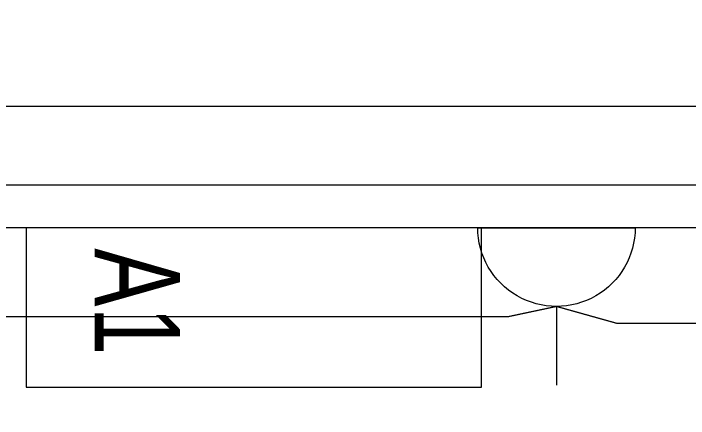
# Model space of a CAD drawing. Header units: metres. Extents: x 75097 to 220695, y -1557923 to -1361206.
# Drawn here: x 203780 to 205363, y -1460880 to -1459931 of the extents above; entities that cross this region are included whole.
import ezdxf
from ezdxf import colors
from ezdxf.entities.mleader import LeaderData, LeaderLine
from ezdxf.math import Vec2, Vec3

# ---------------------------------------------------------------- set-up
doc = ezdxf.new("R2010")
doc.units = ezdxf.units.M
doc.layers.get('0').update_dxf_attribs({"lineweight": 0})
doc.layers.add('A-100 - Copy$0$Medical Equipment and Furniture', color=8, linetype='Continuous', lineweight=0)
doc.layers.add('A-100 - Copy$0$Walls', color=8, linetype='Continuous', lineweight=0)
doc.layers.add('E-POWR', color=7, linetype='Continuous', lineweight=9, true_color=0x4e7e3e)
doc.styles.add('A-100 - Copy$0$X3G_ENTITY_2587EA', font='swisscl.ttf', dxfattribs={"height": 200})
doc.styles.get("Standard").update_dxf_attribs({"font": 'GOTHIC.TTF'})

# ---------------------------------------------------------------- blocks, each defined once
blk = doc.blocks.new('A-100 - Copy')
at = {"layer": 'A-100 - Copy$0$Medical Equipment and Furniture'}
blk.add_lwpolyline([(203809.8, -1460433.2), (203809.8, -1460806.9), (204877.8, -1460806.9), (204877.8, -1460433.2)], close=True, dxfattribs=at)
at = {"layer": 'A-100 - Copy$0$Walls', "elevation": 0}
for points in [[(206118.3, -1460332.7), (202578.3, -1460332.7), (202578.3, -1462272.7)], [(206118.3, -1460432.7), (202678.3, -1460432.7), (202678.3, -1462272.7)]]:
    blk.add_lwpolyline(points, dxfattribs=at)
at = {"layer": 'A-100 - Copy$0$Medical Equipment and Furniture', "insert": (204170.5, -1460606.2), "char_height": 200, "attachment_point": 2, "rotation": 270, "style": 'A-100 - Copy$0$X3G_ENTITY_2587EA'}
blk.add_mtext('A1', dxfattribs=at)
blk = doc.blocks.new('NORMAL SOCKET')
at = {"layer": 'E-POWR'}
for p, q in [((0, 307.7), (0, 615.4)), ((-307.7, 0), (307.7, 0))]:
    blk.add_line(p, q, dxfattribs=at)
blk.add_ellipse((0, 0), major_axis=(32.8, 305.9), ratio=1, start_param=4.81904, end_param=7.960633, dxfattribs=at)

msp = doc.modelspace()

# ---------------------------------------------------------------- linework, layer by layer
at = {"layer": 'E-POWR', "const_width": 3, "elevation": 0}
msp.add_lwpolyline([(204091.6, -1463368.1), (205596.2, -1463368.1), (205596.2, -1463887.3), (207383.1, -1463887.3), (207383.1, -1463368.1), (209424.7, -1463368.1), (209424.7, -1460148.1), (207139.6, -1460148.1), (202867.8, -1460148.1)], dxfattribs=at)

# ---------------------------------------------------------------- leaders
at = {"layer": 'E-POWR'}
ml = msp.add_multileader_mtext('Standard', dxfattribs=at)
ml.set_content('#B3\\PTO PP-03', color=256)
ml.set_leader_properties()
ml.build(insert=Vec2(0, 0))
ml.multileader.update_dxf_attribs({"text_right_attachment_type": 6, "dogleg_length": 200, "arrow_head_size": 200})
ctx = ml.context
ctx.base_point, ctx.char_height, ctx.arrow_head_size, ctx.landing_gap_size, ctx.plane_origin = Vec3(203364.6, -1459325.8, 0), 150, 200, 0.09, Vec3(206072.1, -1461857.7, 0)
ctx.right_attachment = 6
notes = []
notes.append((ctx, [(0, (1, 1, 0), (203164.6, -1459325.8, 0), (1, 0), 200, [(0, [(202848.1, -1460149.1, 0)], 0, [])])]))
ctx.mtext.insert, ctx.mtext.width, ctx.mtext.flow_direction = Vec3(203364.7, -1459248.9, 0), 1379.369, 5
for ctx, leaders in notes:
    for number, flags, end, landing, length, lines in leaders:
        leader = LeaderData()
        leader.index, (leader.has_last_leader_line, leader.has_dogleg_vector, leader.attachment_direction) = number, flags
        leader.last_leader_point, leader.dogleg_vector, leader.dogleg_length = Vec3(end), Vec3(landing), length
        for number, points, colour, breaks in lines:
            line = LeaderLine()
            line.index, line.vertices, line.color, line.breaks = number, Vec3.list(points), colors.encode_raw_color(colour), breaks
            leader.lines.append(line)
        ctx.leaders.append(leader)

# ---------------------------------------------------------------- next in the draw order: block references
msp.add_blockref('A-100 - Copy', (0, 0))

# ---------------------------------------------------------------- next in the draw order: linework, layer by layer
at = {"layer": 'E-POWR', "const_width": 3, "elevation": 0}
msp.add_lwpolyline([(194362.9, -1469264), (194473.4, -1469081.4), (199498.1, -1469081.4), (199498.1, -1468875.7), (199578.7, -1468756.5), (199489.1, -1468639.1), (199489.1, -1465744.2), (199576.5, -1465642.7), (199479.5, -1465559.2), (199479.5, -1464375.3), (203048.9, -1464375.3), (203048.9, -1462217.4), (202862.9, -1462082.1), (203043.5, -1461993.2), (203043.5, -1460641.1), (204941.3, -1460641.1), (205053.7, -1460617.3), (205194.6, -1460656.7), (207669.5, -1460656.7)], dxfattribs=at)

# ---------------------------------------------------------------- next in the draw order: block references
at = {"layer": 'E-POWR', "color": 85, "xscale": -0.6, "yscale": 0.6, "zscale": 0.6, "rotation": 180}
msp.add_blockref('NORMAL SOCKET', (205053.7, -1460432.7, 0), dxfattribs=at)

doc.saveas('drawing.dxf')
